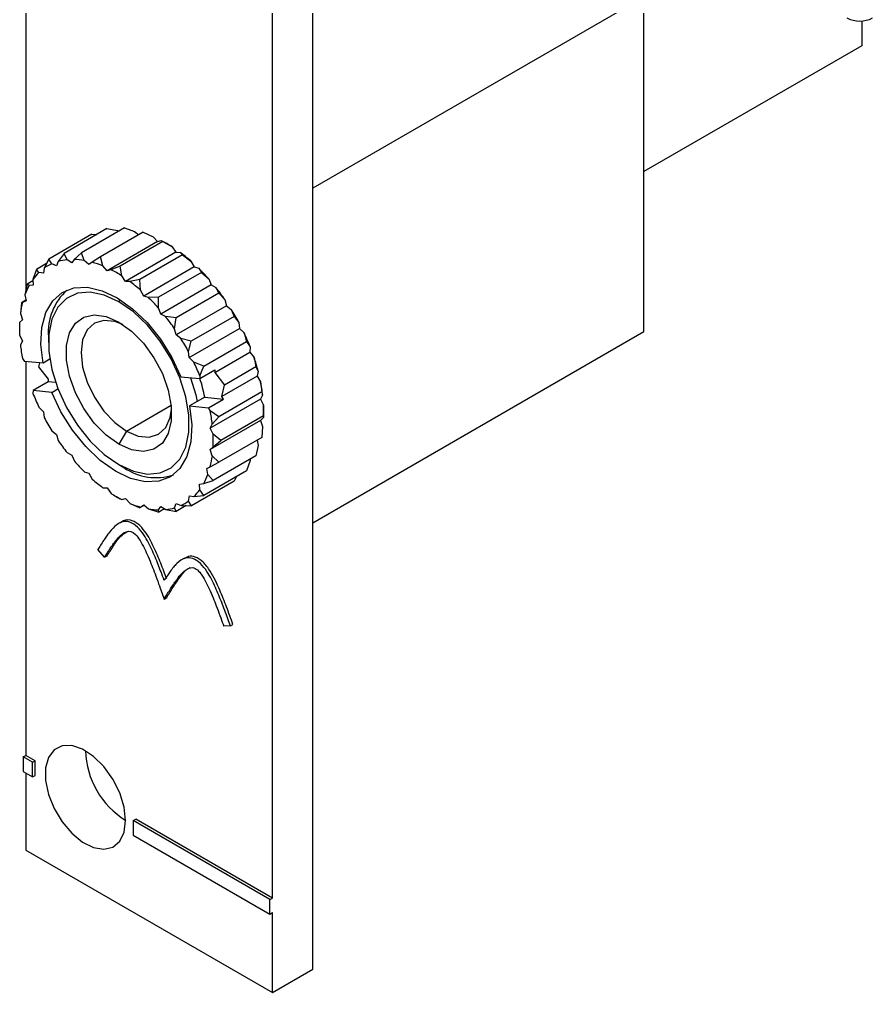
# Model space of a CAD drawing. Extents: x 340 to 677, y 434 to 562.
# Drawn here: x 339.75 to 363.71, y 437.52 to 464.83 of the extents above; entities that cross this region are included whole.
import ezdxf

# ---------------------------------------------------------------- set-up
doc = ezdxf.new("R2010")
doc.units = 0
doc.layers.get('0').update_dxf_attribs({"linetype": 'CONTINUOUS'})

msp = doc.modelspace()

# ---------------------------------------------------------------- linework, layer by layer
at = {"color": 7, "linetype": 'CONTINUOUS'}
for p, q in [((347.984, 438.171), (347.984, 543.096)), ((346.853, 440.171), (346.853, 539.789)), ((339.923, 475.679), (339.923, 457.22)), ((357.283, 465.463), (347.984, 460.095)), ((357.283, 456.072), (357.283, 465.463)), ((363.406, 464.792), (363.406, 464.098)), ((363.406, 464.098), (357.283, 460.563)), ((342.204, 458.961), (341.002, 458.267)), ((342.693, 458.981), (341.491, 458.287)), ((342.204, 458.961), (342.498, 458.906)), ((342.693, 458.981), (342.981, 458.886)), ((341.776, 458.802), (340.574, 458.108)), ((341.776, 458.802), (341.919, 458.796)), ((343.224, 458.861), (342.022, 458.167)), ((342.498, 458.906), (342.529, 458.886)), ((342.981, 458.886), (343.097, 458.787)), ((343.224, 458.861), (343.5, 458.733)), ((343.5, 458.733), (343.622, 458.597)), ((343.622, 458.597), (342.208, 457.781)), ((343.776, 458.605), (342.574, 457.911)), ((343.622, 458.597), (343.731, 458.626)), ((343.731, 458.626), (343.776, 458.605)), ((343.776, 458.605), (344.033, 458.452)), ((343.883, 458.543), (343.777, 458.604)), ((344.033, 458.452), (344.142, 458.298)), ((340.574, 458.108), (340.439, 457.85)), ((340.653, 457.974), (340.574, 458.108)), ((341.002, 458.267), (340.832, 458.04)), ((341.083, 458.089), (341.002, 458.267)), ((341.288, 458.097), (341.218, 458.005)), ((341.491, 458.287), (341.288, 458.097)), ((341.567, 458.07), (341.491, 458.287)), ((342.022, 458.167), (341.789, 458.02)), ((342.086, 457.917), (342.022, 458.167)), ((344.142, 458.298), (342.728, 457.481)), ((344.327, 458.224), (343.125, 457.53)), ((344.142, 458.298), (344.264, 458.292)), ((344.264, 458.292), (344.327, 458.224)), ((344.327, 458.224), (344.56, 458.053)), ((340.507, 457.98), (340.222, 457.816)), ((340.439, 457.85), (340.418, 457.709)), ((340.786, 457.921), (340.653, 457.974)), ((340.832, 458.04), (340.786, 457.921)), ((341.218, 458.005), (341.083, 458.089)), ((341.698, 457.958), (341.567, 458.07)), ((341.789, 458.02), (341.698, 457.958)), ((342.208, 457.781), (342.086, 457.917)), ((342.574, 457.911), (342.316, 457.81)), ((342.619, 457.635), (342.574, 457.911)), ((344.652, 457.886), (343.237, 457.07)), ((344.56, 458.053), (344.652, 457.886)), ((344.652, 457.886), (344.782, 457.848)), ((344.782, 457.848), (344.858, 457.732)), ((340.222, 457.816), (340.124, 457.534)), ((340.292, 457.728), (340.222, 457.816)), ((340.418, 457.709), (340.292, 457.728)), ((342.316, 457.81), (342.208, 457.781)), ((342.728, 457.481), (342.619, 457.635)), ((344.858, 457.732), (343.656, 457.038)), ((344.858, 457.732), (345.062, 457.553)), ((345.062, 457.553), (345.132, 457.38)), ((339.961, 457.402), (339.899, 457.105)), ((340.125, 457.497), (339.961, 457.402)), ((340.015, 457.361), (339.961, 457.402)), ((340.13, 457.376), (340.015, 457.361)), ((340.124, 457.534), (340.13, 457.376)), ((342.85, 457.476), (342.728, 457.481)), ((343.125, 457.53), (342.85, 457.476)), ((343.146, 457.237), (343.125, 457.53)), ((345.132, 457.38), (343.718, 456.563)), ((345.132, 457.38), (345.266, 457.308)), ((345.266, 457.308), (345.347, 457.148)), ((339.899, 457.105), (339.931, 456.936)), ((343.237, 457.07), (343.146, 457.237)), ((343.368, 457.031), (343.237, 457.07)), ((343.656, 457.038), (343.368, 457.031)), ((343.648, 456.736), (343.656, 457.038)), ((345.347, 457.148), (344.145, 456.454)), ((345.347, 457.148), (345.518, 456.969)), ((339.8, 456.882), (339.773, 456.579)), ((339.927, 456.955), (339.8, 456.882)), ((339.832, 456.888), (339.8, 456.882)), ((339.931, 456.936), (339.832, 456.888)), ((339.923, 456.978), (339.923, 456.953)), ((342.539, 456.91), (342.573, 456.969)), ((343.718, 456.563), (343.648, 456.736)), ((345.564, 456.797), (344.15, 455.98)), ((345.518, 456.969), (345.564, 456.797)), ((345.564, 456.797), (345.697, 456.696)), ((339.773, 456.579), (339.83, 456.406)), ((343.852, 456.492), (343.718, 456.563)), ((344.145, 456.454), (343.852, 456.492)), ((344.104, 456.153), (344.145, 456.454)), ((345.776, 456.495), (344.574, 455.801)), ((345.697, 456.696), (345.776, 456.495)), ((345.776, 456.495), (345.911, 456.326)), ((339.75, 456.326), (339.746, 456.276)), ((339.746, 456.277), (339.746, 456.155)), ((339.83, 456.406), (339.75, 456.326)), ((345.911, 456.326), (345.932, 456.16)), ((339.751, 455.977), (339.83, 455.805)), ((340.559, 455.93), (340.559, 455.767)), ((344.15, 455.98), (344.104, 456.153)), ((344.283, 455.88), (344.15, 455.98)), ((344.518, 455.344), (345.932, 456.16)), ((345.932, 456.16), (346.058, 456.034)), ((346.058, 456.034), (346.128, 455.797)), ((347.984, 450.705), (357.283, 456.072)), ((339.83, 455.805), (339.773, 455.697)), ((344.574, 455.801), (344.283, 455.88)), ((344.497, 455.509), (344.574, 455.801)), ((344.926, 455.103), (346.128, 455.797)), ((346.128, 455.797), (346.226, 455.646)), ((346.226, 455.646), (346.221, 455.494)), ((344.518, 455.344), (344.497, 455.509)), ((345.231, 454.923), (346.221, 455.494)), ((346.221, 455.494), (346.336, 455.347)), ((339.832, 455.32), (339.884, 455.235)), ((340.409, 455.184), (339.884, 455.235)), ((339.923, 455.232), (339.923, 444.172)), ((340.306, 455.194), (340.28, 455.085)), ((340.598, 455.293), (340.409, 455.184)), ((344.644, 455.217), (344.518, 455.344)), ((344.926, 455.103), (344.644, 455.217)), ((344.812, 454.83), (344.926, 455.103)), ((346.336, 455.347), (346.389, 455.081)), ((340.28, 455.085), (340.555, 454.733)), ((344.809, 454.751), (345.234, 454.996)), ((344.812, 454.83), (344.809, 454.751)), ((345.234, 454.996), (345.231, 454.923)), ((345.231, 454.923), (345.506, 454.571)), ((346.42, 454.825), (345.43, 454.254)), ((346.389, 455.081), (345.506, 454.571)), ((346.389, 455.081), (346.452, 454.958)), ((346.452, 454.958), (346.42, 454.825)), ((346.42, 454.825), (346.519, 454.663)), ((340.552, 454.661), (340.128, 454.416)), ((340.555, 454.733), (340.552, 454.661)), ((340.763, 454.64), (340.552, 454.661)), ((344.284, 454.802), (344.809, 454.751)), ((345.43, 454.254), (345.506, 454.571)), ((346.519, 454.663), (346.551, 454.376)), ((340.128, 454.416), (340.125, 454.336)), ((340.653, 454.364), (340.128, 454.416)), ((340.653, 454.364), (340.827, 454.465)), ((346.551, 454.376), (345.349, 453.682)), ((346.578, 454.286), (346.522, 454.178)), ((346.551, 454.376), (346.578, 454.286)), ((342.751, 453.277), (344.011, 454.004)), ((344.952, 454.228), (344.528, 453.983)), ((344.952, 454.228), (345.477, 454.176)), ((345.053, 453.931), (345.477, 454.176)), ((346.522, 454.178), (345.107, 453.361)), ((345.477, 454.176), (345.43, 454.254)), ((346.522, 454.178), (346.601, 454.006)), ((346.601, 454.006), (346.605, 453.707)), ((340.293, 453.949), (340.42, 453.823)), ((340.42, 453.823), (340.44, 453.657)), ((344.528, 453.983), (345.053, 453.931)), ((345.105, 453.846), (345.053, 453.931)), ((345.349, 453.682), (345.105, 453.846)), ((346.605, 453.706), (346.605, 453.828)), ((345.107, 453.361), (345.164, 453.47)), ((346.522, 453.577), (345.108, 452.761)), ((345.164, 453.47), (345.349, 453.682)), ((346.605, 453.707), (345.403, 453.013)), ((346.601, 453.657), (346.522, 453.577)), ((346.522, 453.577), (346.578, 453.404)), ((346.605, 453.707), (346.601, 453.657)), ((340.654, 453.287), (340.787, 453.186)), ((340.787, 453.186), (340.834, 453.014)), ((342.751, 453.277), (342.539, 452.909)), ((345.187, 453.19), (345.107, 453.361)), ((345.403, 453.013), (345.187, 453.19)), ((346.578, 453.404), (346.551, 453.101)), ((345.187, 452.841), (345.403, 453.013)), ((346.551, 453.101), (345.349, 452.407)), ((346.424, 453.028), (346.452, 452.878)), ((341.085, 452.674), (341.22, 452.603)), ((345.108, 452.761), (345.187, 452.841)), ((345.164, 452.587), (345.108, 452.761)), ((346.452, 452.878), (346.39, 452.581)), ((341.22, 452.603), (341.29, 452.43)), ((345.105, 452.279), (345.349, 452.407)), ((345.349, 452.407), (345.164, 452.587)), ((346.39, 452.581), (345.188, 451.887)), ((346.227, 452.449), (346.129, 452.167)), ((346.226, 452.486), (346.227, 452.449)), ((341.569, 452.135), (341.7, 452.096)), ((341.7, 452.096), (341.791, 451.93)), ((342.539, 452.338), (342.681, 452.256)), ((346.129, 452.167), (344.927, 451.473)), ((345.006, 452.231), (345.105, 452.279)), ((345.038, 452.061), (345.006, 452.231)), ((345.778, 451.875), (344.576, 451.181)), ((344.923, 451.805), (345.188, 451.887)), ((345.188, 451.887), (345.038, 452.061)), ((345.844, 452.003), (345.778, 451.875)), ((342.088, 451.69), (342.21, 451.685)), ((342.21, 451.685), (342.319, 451.531)), ((344.808, 451.791), (344.923, 451.805)), ((344.813, 451.632), (344.808, 451.791)), ((344.927, 451.473), (344.813, 451.632)), ((342.468, 451.44), (342.574, 451.379)), ((342.576, 451.378), (342.621, 451.357)), ((342.621, 451.357), (342.73, 451.385)), ((342.73, 451.385), (342.852, 451.25)), ((344.498, 451.316), (344.519, 451.458)), ((344.576, 451.181), (344.498, 451.316)), ((344.519, 451.458), (344.645, 451.439)), ((344.645, 451.439), (344.927, 451.473)), ((342.852, 451.25), (343.128, 451.122)), ((343.255, 451.195), (343.128, 451.122)), ((343.128, 451.122), (343.148, 451.147)), ((343.148, 451.147), (343.239, 451.208)), ((343.239, 451.208), (343.37, 451.096)), ((343.37, 451.096), (343.658, 451.002)), ((343.65, 451.069), (343.72, 451.161)), ((343.658, 451.002), (343.65, 451.069)), ((343.823, 451.097), (343.658, 451.002)), ((343.72, 451.161), (343.854, 451.077)), ((343.854, 451.077), (344.147, 451.022)), ((344.105, 451.126), (344.152, 451.245)), ((344.147, 451.022), (344.105, 451.126)), ((344.433, 451.187), (344.147, 451.022)), ((344.152, 451.245), (344.285, 451.193)), ((344.285, 451.193), (344.576, 451.181)), ((342.618, 450.732), (342.529, 450.681)), ((342.138, 449.736), (341.951, 449.958)), ((342.138, 449.736), (342.209, 449.776)), ((344.384, 449.712), (344.295, 449.661)), ((343.812, 448.565), (343.883, 448.606)), ((345.674, 447.809), (345.486, 447.803)), ((345.674, 447.809), (345.744, 447.85)), ((339.852, 444.131), (339.923, 444.172)), ((340.185, 444.021), (339.923, 444.172)), ((340.114, 443.98), (339.852, 444.131)), ((339.852, 444.131), (339.852, 443.723)), ((340.114, 443.98), (340.185, 444.021)), ((340.114, 443.572), (340.114, 443.98)), ((340.185, 443.613), (340.185, 444.021)), ((339.852, 443.723), (340.114, 443.572)), ((339.923, 443.682), (339.923, 441.518)), ((340.114, 443.572), (340.185, 443.613)), ((342.942, 442.347), (343.013, 442.388)), ((342.942, 442.347), (342.942, 441.939)), ((346.782, 440.131), (342.942, 442.347)), ((346.853, 440.171), (343.013, 442.388)), ((342.942, 441.939), (346.782, 439.722)), ((339.923, 441.518), (346.853, 437.518)), ((346.782, 440.131), (346.853, 440.171)), ((346.782, 439.722), (346.782, 440.131)), ((346.782, 439.722), (346.853, 439.763)), ((346.853, 437.518), (346.853, 439.763)), ((346.853, 437.518), (347.984, 438.171))]:
    msp.add_line(p, q, dxfattribs=at)
at = {"color": 7, "linetype": 'CONTINUOUS', "flags": 128}
for points in [[(340.409, 455.184), (340.349, 455.71), (340.376, 456.19), (340.488, 456.604), (340.682, 456.935), (340.949, 457.169), (341.278, 457.298), (341.656, 457.315), (342.068, 457.22), (342.496, 457.017), (342.922, 456.714), (343.331, 456.324), (343.704, 455.862), (344.026, 455.348), (344.284, 454.802)], [(342.539, 456.91), (342.128, 457.098), (341.734, 457.178), (341.376, 457.146), (341.068, 457.003), (340.825, 456.757), (340.656, 456.418), (340.57, 456), (340.57, 455.522), (340.656, 455.005), (340.825, 454.471), (341.068, 453.944), (341.376, 453.446), (341.734, 453), (342.128, 452.625), (342.539, 452.338)], [(342.539, 452.338), (342.951, 452.15), (343.345, 452.071), (343.703, 452.103), (344.011, 452.245), (344.254, 452.491), (344.422, 452.831), (344.508, 453.248), (344.508, 453.726), (344.422, 454.244), (344.254, 454.777), (344.011, 455.305), (343.703, 455.802), (343.345, 456.248), (342.951, 456.623), (342.539, 456.91)], [(342.539, 452.909), (342.184, 453.164), (341.849, 453.504), (341.555, 453.909), (341.317, 454.355), (341.151, 454.818), (341.065, 455.268), (341.065, 455.682), (341.151, 456.034), (341.317, 456.304), (341.555, 456.476), (341.849, 456.541), (342.184, 456.494), (342.539, 456.339)], [(342.65, 456.27), (342.422, 456.356), (342.115, 456.387), (341.851, 456.305), (341.649, 456.118), (341.522, 455.837), (341.479, 455.481), (341.522, 455.076), (341.649, 454.648), (341.851, 454.227), (342.115, 453.841), (342.422, 453.517), (342.751, 453.277)], [(342.539, 456.339), (342.895, 456.084), (343.229, 455.744), (343.524, 455.339), (343.761, 454.893), (343.928, 454.431), (344.013, 453.98), (344.013, 453.566), (343.928, 453.214), (343.761, 452.944), (343.524, 452.772), (343.229, 452.707), (342.895, 452.754), (342.539, 452.909)], [(344.553, 454.776), (344.698, 454.298), (344.74, 454.105)], [(344.528, 453.983), (344.588, 453.457), (344.562, 452.977), (344.449, 452.563), (344.256, 452.232), (343.989, 451.997), (343.659, 451.869), (343.281, 451.851), (342.87, 451.946), (342.442, 452.149), (342.015, 452.452), (341.607, 452.843), (341.234, 453.304), (340.912, 453.819), (340.653, 454.364)], [(342.751, 453.277), (343.081, 453.137), (343.388, 453.106), (343.651, 453.188), (343.854, 453.375), (343.981, 453.656), (344.02, 453.896)], [(342.73, 442.347), (342.688, 442.724), (342.566, 443.121), (342.371, 443.509), (342.119, 443.86), (341.829, 444.147), (341.522, 444.348), (341.22, 444.45), (340.946, 444.444), (340.721, 444.331), (340.561, 444.12), (340.478, 443.825), (340.478, 443.469), (340.561, 443.079), (340.721, 442.682), (340.946, 442.31), (341.22, 441.988), (341.522, 441.741), (341.829, 441.588), (342.119, 441.54), (342.371, 441.6), (342.566, 441.763), (342.688, 442.019), (342.73, 442.347)]]:
    msp.add_lwpolyline(points, dxfattribs=at)
at = {"color": 7, "linetype": 'CONTINUOUS'}
for centre, radius, start, end in [((363.352, 465.569), 0.781, 242.6097, 297.3903), ((341.992, 455.27), 3.78, 57.3198, 59.9768), ((341.243, 456.212), 1.886, 80.1113, 88.6453), ((341.455, 454.506), 4.715, 48.7974, 53.4296), ((341.187, 456.804), 1.286, 114.5346, 125.5547), ((341.231, 456.663), 1.434, 95.9087, 106.1554), ((341.074, 455.481), 2.637, 67.4451, 74.2694), ((340.78, 453.774), 5.71, 41.4267, 45.5032), ((341.288, 456.694), 1.435, 133.9306, 144.1704), ((340.658, 454.586), 3.626, 57.2629, 62.7817), ((341.674, 456.458), 1.889, 151.427, 159.9521), ((340.04, 453.69), 4.715, 48.7974, 53.4296), ((340.246, 453.322), 6.411, 34.6782, 38.452), ((342.178, 456.043), 1.622, 132.6508, 183.9879), ((339.366, 452.958), 5.71, 41.4267, 45.5032), ((342.393, 456.239), 2.642, 165.7874, 172.6043), ((338.832, 452.505), 6.411, 34.6782, 38.452), ((340.037, 453.179), 6.664, 28.1743, 31.8519), ((343.377, 456.152), 3.631, 177.2628, 182.7764), ((340.262, 453.288), 6.413, 21.5755, 25.3483), ((344.462, 456.24), 4.72, 186.6065, 191.2352), ((338.622, 452.363), 6.664, 28.1743, 31.8519), ((338.848, 452.472), 6.413, 21.5755, 25.3483), ((340.92, 453.524), 5.715, 14.5274, 18.6019), ((340.758, 453.418), 4.272, 10.9225, 18.2222), ((341.89, 453.743), 4.72, 6.6065, 11.2352), ((346.089, 456.695), 6.413, 201.5755, 205.3483), ((342.839, 453.827), 3.766, 0.0126, 2.726), ((340.475, 452.927), 4.72, 6.6065, 11.2352), ((346.315, 456.804), 6.664, 208.1743, 211.8519), ((341.56, 453.014), 3.631, 357.2628, 2.7764), ((346.106, 456.661), 6.411, 214.6782, 218.452), ((345.571, 456.209), 5.71, 221.4267, 225.5032), ((342.545, 452.927), 2.642, 345.7874, 352.6043), ((343.574, 453.512), 1.541, 234.5726, 288.7899), ((344.897, 455.477), 4.715, 228.7974, 233.4296), ((343.263, 452.709), 1.889, 331.427, 339.9521), ((343.649, 452.472), 1.435, 313.9306, 324.1704), ((344.279, 454.581), 3.626, 237.2629, 242.7817), ((343.751, 452.363), 1.286, 294.5346, 305.5547), ((343.863, 453.685), 2.637, 247.4451, 254.2694), ((343.694, 452.955), 1.886, 260.1113, 268.6453), ((343.706, 452.504), 1.434, 275.9087, 286.1554), ((344.008, 444.391), 2.41, 181.9991, 237.9955)]:
    msp.add_arc(centre, radius, start, end, dxfattribs=at)
for points, knots in [([(343.812, 449.087), (343.783, 449.166), (343.72, 449.336), (343.622, 449.588), (343.46, 449.976), (343.271, 450.345), (343.018, 450.646), (342.78, 450.76), (342.61, 450.73), (342.438, 450.629), (342.308, 450.487), (342.188, 450.324), (342.115, 450.219), (342.016, 450.063), (341.974, 449.996), (341.951, 449.958)], [0.0829516, 0.0829516, 0.0829516, 0.0829516, 0.1312728, 0.1795941, 0.2762367, 0.3728793, 0.4212005, 0.4695218, 0.5178431, 0.5661644, 0.662807, 0.7111283, 0.7594495, 0.8077708, 0.8560921, 0.8560921, 0.8560921, 0.8560921]), ([(343.883, 449.128), (343.828, 449.276), (343.718, 449.572), (343.529, 450.022), (343.326, 450.411), (343.081, 450.691), (342.832, 450.81), (342.678, 450.78), (342.613, 450.728), (342.61, 450.726)], [0, 0, 0, 0, 0.192571, 0.385731, 0.590271, 0.706328, 0.829117, 0.992875, 1, 1, 1, 1]), ([(342.138, 449.736), (342.166, 449.781), (342.218, 449.863), (342.329, 450.036), (342.41, 450.149), (342.552, 450.328), (342.746, 450.498), (343.006, 450.445), (343.226, 450.055), (343.361, 449.762), (343.469, 449.494), (343.549, 449.286), (343.7, 448.876), (343.76, 448.708), (343.812, 448.565)], [0.0829516, 0.0829516, 0.0829516, 0.0829516, 0.1394497, 0.1959478, 0.252446, 0.3089441, 0.4219404, 0.5349367, 0.647933, 0.7044311, 0.7609293, 0.8174274, 0.8739256, 0.9869218, 0.9869218, 0.9869218, 0.9869218]), ([(342.209, 449.776), (342.271, 449.873), (342.391, 450.062), (342.557, 450.316), (342.703, 450.413), (342.764, 450.453)], [0, 0, 0, 0, 0.380194, 0.7397311, 1, 1, 1, 1]), ([(345.674, 447.809), (345.65, 447.875), (345.608, 447.99), (345.479, 448.342), (345.356, 448.657), (345.185, 449.046), (345.016, 449.34), (344.844, 449.57), (344.606, 449.729), (344.354, 449.722), (344.197, 449.593), (344.073, 449.461), (343.975, 449.33), (343.905, 449.231), (343.841, 449.132), (343.812, 449.087)], [0.1437814, 0.1437814, 0.1437814, 0.1437814, 0.1921106, 0.2404398, 0.3370982, 0.4337565, 0.4820857, 0.5304149, 0.5787441, 0.6270733, 0.7237317, 0.7720609, 0.8203901, 0.8687193, 0.9170484, 0.9170484, 0.9170484, 0.9170484]), ([(345.744, 447.85), (345.685, 448.014), (345.568, 448.337), (345.406, 448.748), (345.253, 449.084), (345.105, 449.355), (344.915, 449.612), (344.686, 449.763), (344.5, 449.775), (344.42, 449.714), (344.386, 449.688)], [0, 0, 0, 0, 0.191952, 0.377214, 0.481525, 0.588708, 0.706594, 0.817025, 0.921249, 1, 1, 1, 1]), ([(343.812, 448.565), (343.838, 448.606), (343.875, 448.666), (343.925, 448.745), (343.981, 448.834), (344.075, 448.983), (344.154, 449.096), (344.264, 449.241), (344.4, 449.381), (344.618, 449.511), (344.832, 449.316), (344.999, 449.019), (345.104, 448.798), (345.215, 448.528), (345.294, 448.326), (345.407, 448.02), (345.458, 447.881), (345.486, 447.803)], [0.0130782, 0.0130782, 0.0130782, 0.0130782, 0.068827, 0.0970761, 0.1260744, 0.1825726, 0.2390707, 0.2955689, 0.352067, 0.4650633, 0.5780596, 0.6345577, 0.6910559, 0.747554, 0.8040522, 0.8605503, 0.9170484, 0.9170484, 0.9170484, 0.9170484]), ([(343.883, 448.606), (343.942, 448.702), (344.07, 448.908), (344.263, 449.192), (344.416, 449.387), (344.518, 449.438), (344.53, 449.445)], [0, 0, 0, 0, 0.309901, 0.662068, 0.956943, 1, 1, 1, 1])]:
    msp.add_open_spline(points, degree=3, knots=knots, dxfattribs=at)

doc.saveas('drawing.dxf')
